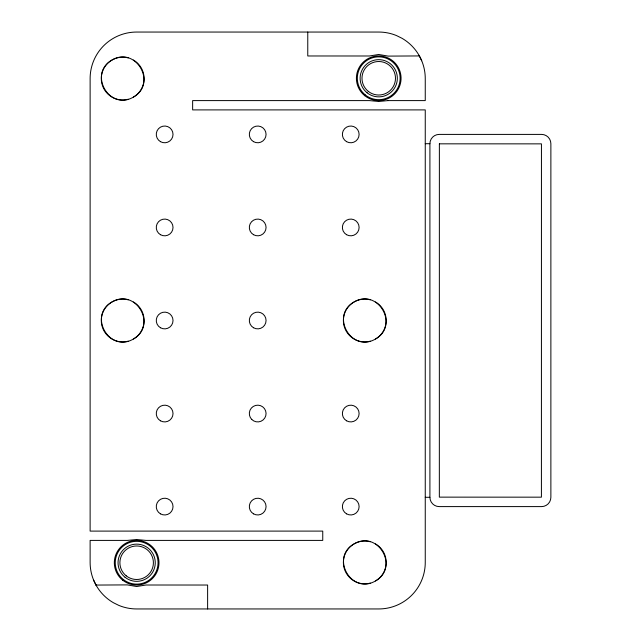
<?xml version="1.0" encoding="UTF-8"?>
<svg xmlns="http://www.w3.org/2000/svg" width="641" height="641" viewBox="0 0 641 641"><rect width="100%" height="100%" fill="white"/><g stroke="black" fill="none" stroke-linecap="round" stroke-linejoin="round"><path stroke-width="0.96" d="M133.392 97.112C157.598 83.458 135.916 45.904 111.991 60.038C87.793 73.691 109.475 111.246 133.392 97.112A21.401 21.401 0 0 0 133.392 60.038M133.392 339.033C157.598 325.388 135.916 287.825 111.991 301.967C87.793 315.612 109.475 353.175 133.392 339.033A21.401 21.401 0 0 0 133.392 301.967M375.474 339.033C399.68 325.388 377.998 287.825 354.072 301.967C329.867 315.612 351.556 353.175 375.474 339.033A21.401 21.401 0 0 0 375.474 301.967M375.474 580.962C399.68 567.309 377.998 529.754 354.072 543.889C329.867 557.542 351.556 595.096 375.474 580.962A21.401 21.401 0 0 0 375.474 543.889M419.326 55.935L388.037 56.104L378.735 54.477L369.424 55.991L307.768 55.975L307.768 32.05M96.054 585.065L127.351 584.896L136.653 586.523L145.956 585.009L207.62 585.033L207.62 608.95M425.255 143.704L429.911 143.704A9.303 9.303 0 0 1 439.213 134.402L541.565 134.402A9.303 9.303 0 0 1 550.875 143.704L550.875 497.296A9.303 9.303 0 0 1 541.565 506.598L439.213 506.598A9.303 9.303 0 0 1 429.911 497.296L429.911 143.704M425.255 497.296L429.911 497.296M419.022 55.31L421.714 60.767M93.666 580.233L96.358 585.69M370.314 583.102A21.401 21.401 0 0 1 343.376 562.429A21.401 21.401 0 0 1 370.314 541.757M128.232 99.243A21.401 21.401 0 0 1 101.294 78.571A21.401 21.401 0 0 1 128.232 57.898M128.232 341.172A21.401 21.401 0 0 1 101.294 320.5A21.401 21.401 0 0 1 128.232 299.828M370.314 341.172A21.401 21.401 0 0 1 343.376 320.5A21.401 21.401 0 0 1 370.314 299.828M439.373 143.832L439.341 497.136L541.413 497.168L541.445 143.864L439.373 143.832M388.037 100.597L378.735 101.478L369.424 100.597L192.637 100.597L192.637 109.899L425.255 109.899L425.255 562.429A46.521 46.521 0 0 1 378.735 608.95L136.653 608.95A46.521 46.521 0 0 1 118.849 605.408L113.393 602.716A46.521 46.521 0 0 1 90.125 562.429L90.125 540.403L127.351 540.403L136.653 539.522L145.956 540.403L322.752 540.403L322.752 531.101L90.125 531.101L90.125 78.571A46.521 46.521 0 0 1 136.653 32.05L378.735 32.05A46.521 46.521 0 0 1 396.539 35.592L401.995 38.284A46.521 46.521 0 0 1 425.255 78.571L425.255 100.597L388.037 100.597M122.727 580.193A22.331 22.331 0 0 0 158.736 566.067A22.331 22.331 0 0 0 128.496 541.949A22.331 22.331 0 0 0 122.727 580.193M123.312 579.464A21.401 21.401 0 0 0 157.814 565.923A21.401 21.401 0 0 0 128.833 542.815A21.401 21.401 0 0 0 123.312 579.464M125.051 577.285A18.613 18.613 0 0 0 155.05 565.506A18.613 18.613 0 0 0 129.851 545.411A18.613 18.613 0 0 0 125.051 577.285M126.213 575.834A16.746 16.746 0 0 0 153.215 565.234A16.746 16.746 0 0 0 130.532 547.142A16.746 16.746 0 0 0 126.213 575.834M365.386 94.996A21.401 21.401 0 0 0 399.896 81.455A21.401 21.401 0 0 0 370.915 58.339A21.401 21.401 0 0 0 365.386 94.996M367.133 92.817A18.613 18.613 0 0 0 397.132 81.038A18.613 18.613 0 0 0 371.932 60.943A18.613 18.613 0 0 0 367.133 92.817M364.809 95.725A22.331 22.331 0 0 0 400.817 81.591A22.331 22.331 0 0 0 370.57 57.474A22.331 22.331 0 0 0 364.809 95.725M368.287 91.359A16.746 16.746 0 0 0 395.297 80.758A16.746 16.746 0 0 0 372.613 62.674A16.746 16.746 0 0 0 368.287 91.359M251.769 419.47A8.373 8.373 0 0 0 265.783 415.713A8.373 8.373 0 0 0 255.527 405.457A8.373 8.373 0 0 0 251.769 419.47M346.557 420.8A8.373 8.373 0 0 0 359.112 413.549A8.373 8.373 0 0 0 346.557 406.298A8.373 8.373 0 0 0 346.557 420.8M160.458 327.751A8.373 8.373 0 0 0 173.022 320.5A8.373 8.373 0 0 0 160.458 313.249A8.373 8.373 0 0 0 160.458 327.751M160.458 420.8A8.373 8.373 0 0 0 173.022 413.549A8.373 8.373 0 0 0 160.458 406.298A8.373 8.373 0 0 0 160.458 420.8M253.507 141.653A8.373 8.373 0 0 0 266.063 134.402A8.373 8.373 0 0 0 253.507 127.15A8.373 8.373 0 0 0 253.507 141.653M346.557 234.702A8.373 8.373 0 0 0 359.112 227.451A8.373 8.373 0 0 0 346.557 220.2A8.373 8.373 0 0 0 346.557 234.702M346.557 141.653A8.373 8.373 0 0 0 359.112 134.402A8.373 8.373 0 0 0 346.557 127.15A8.373 8.373 0 0 0 346.557 141.653M253.507 234.702A8.373 8.373 0 0 0 266.063 227.451A8.373 8.373 0 0 0 253.507 220.2A8.373 8.373 0 0 0 253.507 234.702M160.458 141.653A8.373 8.373 0 0 0 173.022 134.402A8.373 8.373 0 0 0 160.458 127.15A8.373 8.373 0 0 0 160.458 141.653M160.458 234.702A8.373 8.373 0 0 0 173.022 227.451A8.373 8.373 0 0 0 160.458 220.2A8.373 8.373 0 0 0 160.458 234.702M160.458 513.85A8.373 8.373 0 0 0 173.022 506.598A8.373 8.373 0 0 0 160.458 499.347A8.373 8.373 0 0 0 160.458 513.85M346.557 513.85A8.373 8.373 0 0 0 359.112 506.598A8.373 8.373 0 0 0 346.557 499.347A8.373 8.373 0 0 0 346.557 513.85M253.507 513.85A8.373 8.373 0 0 0 266.063 506.598A8.373 8.373 0 0 0 253.507 499.347A8.373 8.373 0 0 0 253.507 513.85M253.507 327.751A8.373 8.373 0 0 0 266.063 320.5A8.373 8.373 0 0 0 253.507 313.249A8.373 8.373 0 0 0 253.507 327.751"/></g></svg>
